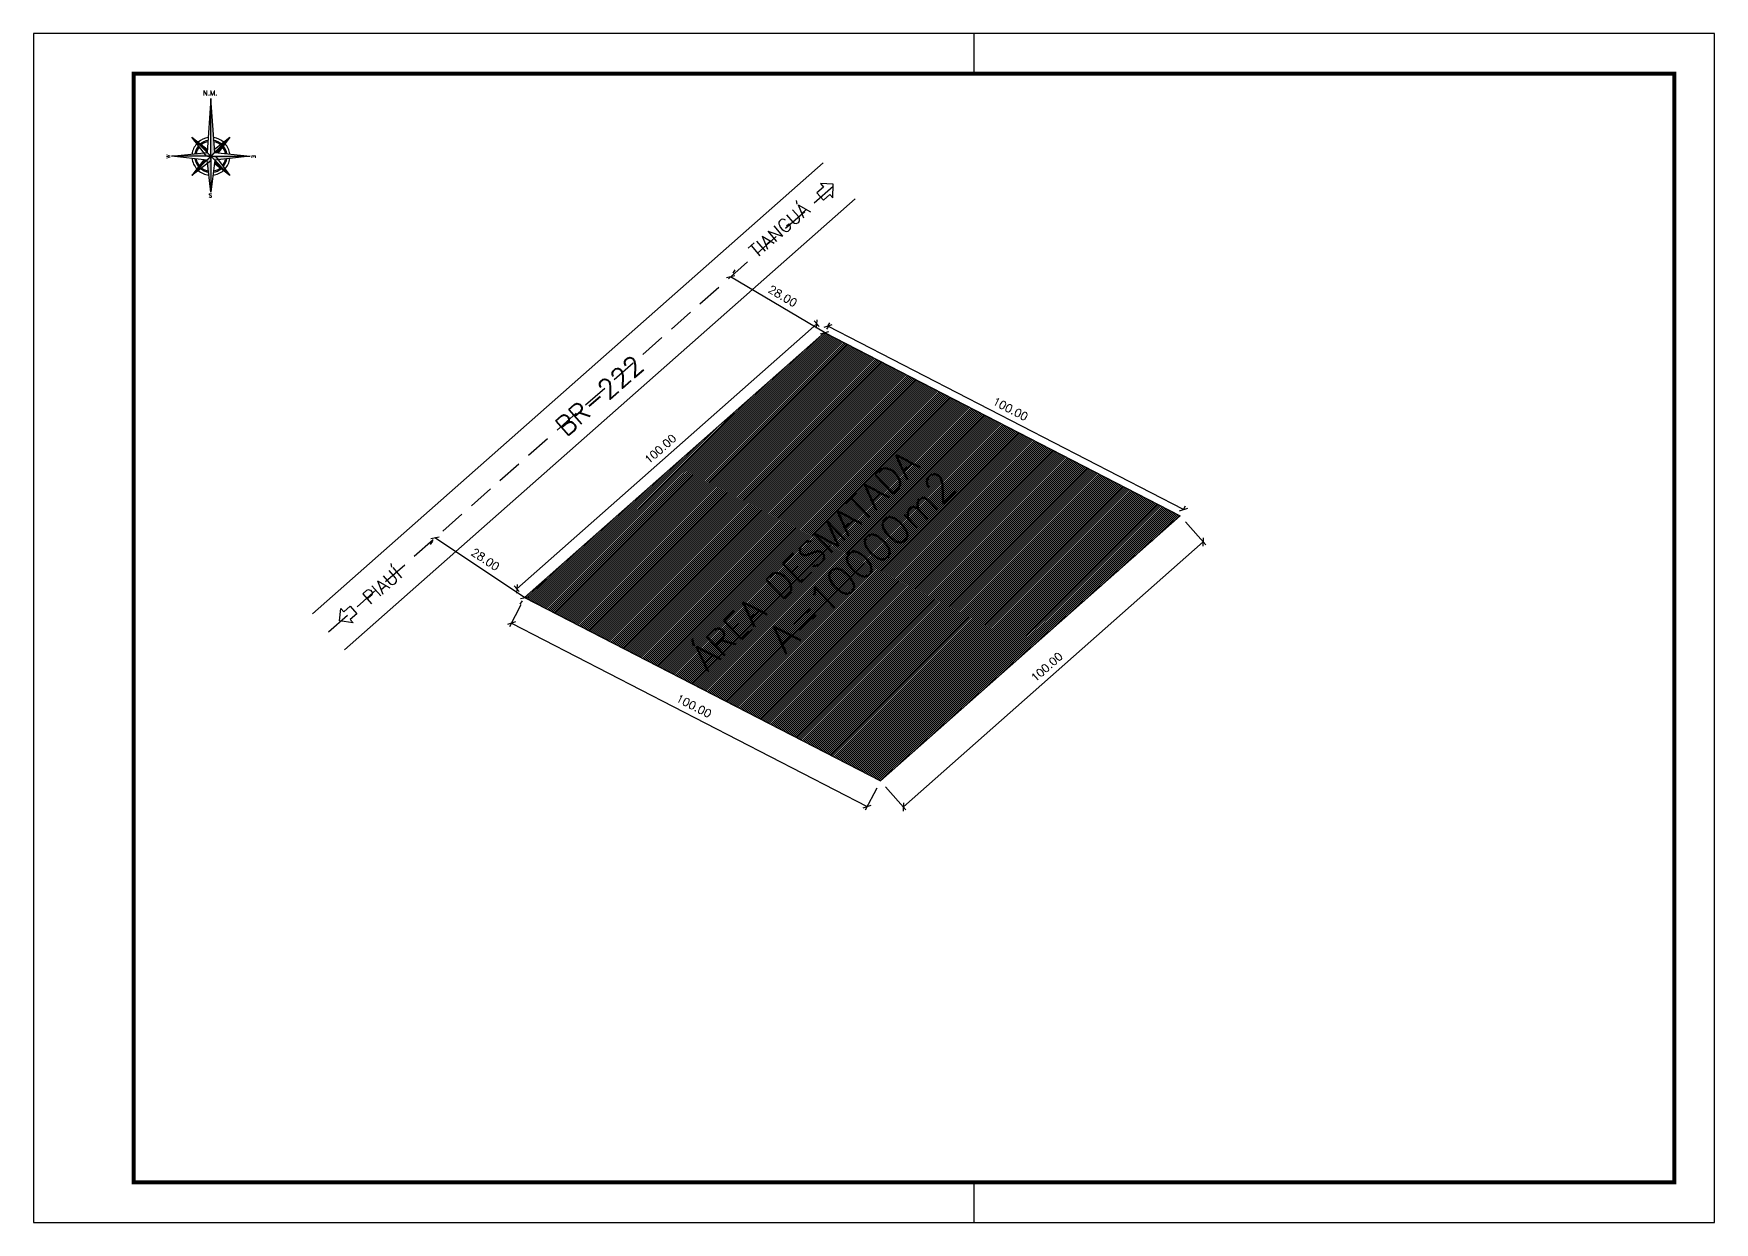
# Model space of a CAD drawing. Header units: millimetres. Extents: x 272118 to 273910, y 9581933 to 9583029.
# Drawn here: x 272117.5 to 272537.5, y 9582426.7 to 9582723.7 of the extents above; entities that cross this region are included whole.
import ezdxf

# ---------------------------------------------------------------- set-up
doc = ezdxf.new("R2010")
doc.units = ezdxf.units.MM
doc.header["$PDMODE"] = 35
doc.linetypes.add('HIDDEN', pattern=[9.525, 6.35, -3.175])
for name, color, linetype in [('ARQ-FOLHA', 7, 'Continuous'), ('ARQ-PENA-01', 1, 'Continuous'), ('ARQ-PENA-05', 5, 'Continuous'), ('ARQ-TEXTO3', 3, 'Continuous'), ('TERRENO', 6, 'Continuous')]:
    doc.layers.add(name, color=color, linetype=linetype)
doc.layers.add('TEXTO', color=7, linetype='Continuous', lineweight=0)
doc.styles.add('L60', font='simplex.shx', dxfattribs={"height": 3})
doc.styles.add('ROMANS', font='romans.shx')
doc.styles.add('Romans_Anot', font='romans.shx')
doc.styles.add('ROMANT', font='romant.shx')
doc.dimstyles.new('Escala 1-100', dxfattribs={"dimscale": 10, "dimtxt": 0.2, "dimasz": 0.15, "dimexe": 0.1, "dimexo": 0.2, "dimgap": 0.15, "dimtad": 1, "dimzin": 4, "dimdsep": 46, "dimtxsty": 'Romans_Anot', "dimblk": 'OBLIQUE', "dimcen": 0.25, "dimclrd": 256, "dimclre": 256, "dimclrt": 2, "dimaunit": 1, "dimadec": 3, "dimazin": 0, "dimtfac": 1, "dimtix": 1, "dimtmove": 2, "dimatfit": 3, "dimfxl": 0, "dimlwd": -1, "dimlwe": -1, "dimarcsym": 0})

# ---------------------------------------------------------------- blocks, each defined once
blk = doc.blocks.new('FOLHA A3')
at = {"layer": 'ARQ-FOLHA'}
for p, q in [((420, 0), (0, 0)), ((0, 0), (0, -297)), ((235, -10), (235, 0)), ((420, -297), (420, 0)), ((235, -297), (235, -287)), ((0, -297), (420, -297))]:
    blk.add_line(p, q, dxfattribs=at)
at = {"layer": 'ARQ-FOLHA', "const_width": 1}
blk.add_lwpolyline([(410, -10), (25, -10), (25, -287), (410, -287), (410, -10)], dxfattribs=at)
blk = doc.blocks.new('ROSAV')
at = {"layer": 'ARQ-FOLHA'}
for p, q in [((0.001, 2.296), (-0.152, 0.152)), ((0.001, -0.13), (0.001, 2.296)), ((0.154, 0.152), (0.001, 2.296)), ((-0.759, 0.759), (-0.143, 0.288)), ((-0.178, -0.001), (-0.759, 0.759)), ((0.001, -0.001), (-0.759, 0.759)), ((0.001, -0.001), (0.761, 0.759)), ((0.145, 0.288), (0.761, 0.759)), ((0.761, 0.759), (0.286, 0.138)), ((-1.562, 0), (-0.151, 0.152)), ((0.002, 0), (-1.562, 0)), ((-0.151, -0.152), (-1.562, 0)), ((-0.151, -0.152), (0.154, 0.152)), ((-0.151, 0.152), (0.154, -0.152)), ((0.154, 0.152), (1.565, 0)), ((0.001, -0.001), (-0.759, -0.76)), ((-0.283, -0.138), (-0.759, -0.76)), ((0.001, -0.18), (-0.759, -0.76)), ((0.001, -1.429), (-0.151, -0.152)), ((-0.128, 0), (0.13, 0)), ((0.002, 0), (0.001, -1.429)), ((0.001, -0.001), (0.76, -0.761)), ((0.154, -0.152), (0.001, -1.429)), ((0.002, 0), (1.565, 0)), ((0.76, -0.761), (0.138, -0.285)), ((1.565, 0), (0.154, -0.152)), ((0.18, -0.001), (0.76, -0.761))]:
    blk.add_line(p, q, dxfattribs=at)
for radius, start, end in [(0.754, 98.85997, 131.80767), (0.754, 48.27534, 81.25908), (0.754, 138.34782, 173.26276), (0.642, 140.27423, 170.98362), (0.595, 141.3286, 169.73326), (0.642, 101.06536, 129.91391), (0.595, 102.27462, 128.87762), (0.642, 50.18861, 79.07721), (0.595, 51.23571, 77.88105), (0.595, 10.23527, 38.82722), (0.642, 8.98547, 39.86746), (0.754, 6.70731, 41.76834), (0.754, 186.6633, 221.67603), (0.642, 188.93333, 219.75841), (0.595, 190.1786, 218.7089), (0.754, 228.23106, 263.79506), (0.642, 230.13629, 261.4952), (0.595, 231.17894, 260.2333), (0.754, 276.13104, 311.63668), (0.642, 278.42178, 309.71192), (0.595, 279.67859, 308.65846), (0.595, 321.08611, 349.80364), (0.642, 320.05072, 351.04836), (0.754, 318.15861, 353.31741)]:
    blk.add_arc((0.002, 0), radius, start, end, dxfattribs=at)
for points in [[(0.002, 0), (0.001, 2.296), (0.154, 0.153), (0.001, 2.296)], [(-0.152, 0.152), (-0.759, 0.759), (-0.143, 0.288), (-0.759, 0.759)], [(0.761, 0.759), (0.154, 0.153), (0.761, 0.759), (0.286, 0.138)], [(0.002, 0), (-1.562, 0), (-0.151, 0.152), (-1.562, 0)], [(-0.151, -0.152), (-0.759, -0.76), (-0.283, -0.138), (-0.759, -0.76)], [(0.001, -1.429), (0.002, 0), (0.001, -1.429), (-0.151, -0.152)], [(1.565, 0), (0.154, -0.152), (1.565, 0), (0.002, 0)], [(0.76, -0.761), (0.154, -0.154), (0.76, -0.761), (0.138, -0.285)]]:
    blk.add_solid(points, dxfattribs=at)
at = {"layer": 'ARQ-FOLHA', "style": 'ROMANT'}
blk.add_text('N.M.', height=0.2022, dxfattribs=at).set_placement((-0.312, 2.421))
for s, height, rotation, p in [('W', 0.15, 89.98769, (-1.615, -0.086)), ('E', 0.156, 269.98769, (1.627, 0.051)), ('S', 0.15, 359.98769, (-0.084, -1.64))]:
    blk.add_text(s, height=height, rotation=rotation, dxfattribs=at).set_placement(p)
blk = doc.blocks.new('_Oblique')
at = {"color": 0, "linetype": 'ByBlock', "lineweight": -2}
blk.add_line((-0.5, -0.5), (0.5, 0.5), dxfattribs=at)
blk = doc.blocks.new('*D55')
at = {"transparency": 16777216}
for p, q in [((272405.39, 9582601.72), (272410.47, 9582595.97)), ((272409.81, 9582596.72), (272334.85, 9582530.52)), ((272330.43, 9582535.52), (272335.51, 9582529.77))]:
    blk.add_line(p, q, dxfattribs=at)
at = {"layer": 'Defpoints', "color": 0, "transparency": 16777216}
for p in [(272404.06, 9582603.22), (272329.11, 9582537.02), (272334.85, 9582530.52)]:
    blk.add_point(p, dxfattribs=at)
at = {"transparency": 16777216, "xscale": 1.5, "yscale": 1.5, "zscale": 1.5}
for p, rotation in [((272409.81, 9582596.72), 41.44826664432126), ((272334.85, 9582530.52), 221.4482666443212)]:
    blk.add_blockref('_Oblique', p, dxfattribs=dict(at, rotation=rotation))
at = {"color": 2, "transparency": 16777216, "insert": (272370.67, 9582565.49), "char_height": 2, "attachment_point": 5, "rotation": 41.4483, "style": 'Romans_Anot'}
blk.add_mtext('100.00', dxfattribs=at)
blk = doc.blocks.new('*D56')
at = {"transparency": 16777216}
for p, q in [((272239.3, 9582581.05), (272236.46, 9582575.53)), ((272236.91, 9582576.42), (272325.81, 9582530.62)), ((272328.19, 9582535.25), (272325.35, 9582529.73))]:
    blk.add_line(p, q, dxfattribs=at)
at = {"layer": 'Defpoints', "color": 0, "transparency": 16777216}
for p in [(272240.21, 9582582.82), (272329.11, 9582537.02), (272325.81, 9582530.62)]:
    blk.add_point(p, dxfattribs=at)
at = {"transparency": 16777216, "xscale": 1.5, "yscale": 1.5, "zscale": 1.5}
for p, rotation in [((272236.91, 9582576.42), 152.7420631183094), ((272325.81, 9582530.62), 332.7420631183094)]:
    blk.add_blockref('_Oblique', p, dxfattribs=dict(at, rotation=rotation))
at = {"color": 2, "transparency": 16777216, "insert": (272282.51, 9582555.74), "char_height": 2, "attachment_point": 5, "rotation": 332.7421, "style": 'Romans_Anot'}
blk.add_mtext('100.00', dxfattribs=at)
blk = doc.blocks.new('*D57')
at = {"transparency": 16777216}
for p, q in [((272404.89, 9582604.83), (272316, 9582650.63)), ((272316.08, 9582650.8), (272316.46, 9582651.51)), ((272404.98, 9582605), (272405.35, 9582605.71))]:
    blk.add_line(p, q, dxfattribs=at)
at = {"layer": 'Defpoints', "color": 0, "transparency": 16777216}
for p in [(272315.17, 9582649.02), (272316, 9582650.63), (272404.06, 9582603.22)]:
    blk.add_point(p, dxfattribs=at)
at = {"transparency": 16777216, "xscale": 1.5, "yscale": 1.5, "zscale": 1.5}
for p, rotation in [((272316, 9582650.63), 152.7420631213677), ((272404.89, 9582604.83), 332.7420631213677)]:
    blk.add_blockref('_Oblique', p, dxfattribs=dict(at, rotation=rotation))
at = {"color": 2, "transparency": 16777216, "insert": (272361.59, 9582629.95), "char_height": 2, "attachment_point": 5, "rotation": 332.7421, "style": 'Romans_Anot'}
blk.add_mtext('100.00', dxfattribs=at)
blk = doc.blocks.new('*D58')
at = {"transparency": 16777216}
for p, q in [((272238.29, 9582585), (272313.25, 9582651.19)), ((272313.85, 9582650.52), (272312.59, 9582651.94)), ((272238.89, 9582584.32), (272237.63, 9582585.75))]:
    blk.add_line(p, q, dxfattribs=at)
at = {"layer": 'Defpoints', "color": 0, "transparency": 16777216}
for p in [(272313.25, 9582651.19), (272315.17, 9582649.02), (272240.21, 9582582.82)]:
    blk.add_point(p, dxfattribs=at)
at = {"transparency": 16777216, "xscale": 1.5, "yscale": 1.5, "zscale": 1.5}
for p, rotation in [((272313.25, 9582651.19), 41.44826664453159), ((272238.29, 9582585), 221.4482666445316)]:
    blk.add_blockref('_Oblique', p, dxfattribs=dict(at, rotation=rotation))
at = {"color": 2, "transparency": 16777216, "insert": (272274.12, 9582619.97), "char_height": 2, "attachment_point": 5, "rotation": 41.4483, "style": 'Romans_Anot'}
blk.add_mtext('100.00', dxfattribs=at)
blk = doc.blocks.new('*D67')
at = {"layer": 'ARQ-PENA-05', "transparency": 16777216}
for p, q in [((272315.17, 9582649.02), (272291.7, 9582662.98)), ((272292.72, 9582664.7), (272292.21, 9582663.84)), ((272316.19, 9582650.74), (272315.68, 9582649.88))]:
    blk.add_line(p, q, dxfattribs=at)
at = {"layer": 'Defpoints', "color": 0, "transparency": 16777216}
for p in [(272291.7, 9582662.98), (272291.7, 9582662.98), (272315.17, 9582649.02)]:
    blk.add_point(p, dxfattribs=at)
at = {"layer": 'ARQ-PENA-05', "transparency": 16777216, "xscale": 1.5, "yscale": 1.5, "zscale": 1.5}
for p, rotation in [((272291.7, 9582662.98), 149.2494195040998), ((272315.17, 9582649.02), 329.2494195040998)]:
    blk.add_blockref('_Oblique', p, dxfattribs=dict(at, rotation=rotation))
at = {"layer": 'ARQ-PENA-05', "color": 2, "transparency": 16777216, "insert": (272304.71, 9582658.15), "char_height": 2, "attachment_point": 5, "rotation": 329.2494, "style": 'Romans_Anot'}
blk.add_mtext('28.00', dxfattribs=at)
blk = doc.blocks.new('*D68')
at = {"layer": 'ARQ-PENA-05', "transparency": 16777216}
for p, q in [((272216.7, 9582596.06), (272217.26, 9582596.9)), ((272240.21, 9582582.82), (272217.81, 9582597.73)), ((272239.11, 9582581.16), (272239.66, 9582581.99))]:
    blk.add_line(p, q, dxfattribs=at)
at = {"layer": 'Defpoints', "color": 0, "transparency": 16777216}
for p in [(272217.81, 9582597.73), (272217.81, 9582597.73), (272240.21, 9582582.82)]:
    blk.add_point(p, dxfattribs=at)
at = {"layer": 'ARQ-PENA-05', "transparency": 16777216, "xscale": 1.5, "yscale": 1.5, "zscale": 1.5}
for p, rotation in [((272217.81, 9582597.73), 146.3628354959395), ((272240.21, 9582582.82), 326.3628354959396)]:
    blk.add_blockref('_Oblique', p, dxfattribs=dict(at, rotation=rotation))
at = {"layer": 'ARQ-PENA-05', "color": 2, "transparency": 16777216, "insert": (272230.4, 9582592.36), "char_height": 2, "attachment_point": 5, "rotation": 326.3628, "style": 'Romans_Anot'}
blk.add_mtext('28.00', dxfattribs=at)

msp = doc.modelspace()

# ---------------------------------------------------------------- hatches: boundary and pattern name
h = msp.add_hatch()
h.set_pattern_fill('JIS_WOOD', color=256, scale=0.5, style=0)
h.set_pattern_definition([(45, (0, 0), (-0.24999999958, 0.24999999958), [])])
h.paths.add_polyline_path([(272404.064, 9582603.218), (272315.169, 9582649.018), (272240.214, 9582582.824), (272329.109, 9582537.024)])
h.paths.add_polyline_path([(272305.402, 9582565.963), (272354.46, 9582613.134), (272346.974, 9582620.919), (272297.917, 9582573.748)], flags=24)
h.paths.add_polyline_path([(272285.784, 9582561.412), (272352.178, 9582625.254), (272344.158, 9582633.595), (272277.763, 9582569.753)], flags=24)

# ---------------------------------------------------------------- linework, layer by layer
at = {"layer": 'ARQ-PENA-01'}
for p, q in [((272187.239, 9582578.733), (272314.849, 9582691.428)), ((272195.182, 9582569.738), (272322.792, 9582682.433))]:
    msp.add_line(p, q, dxfattribs=at)
at = {"layer": 'ARQ-PENA-01', "linetype": 'HIDDEN'}
msp.add_line((272191.211, 9582574.236), (272318.821, 9582686.93), dxfattribs=at)
at = {"layer": 'ARQ-TEXTO3'}
for points in [[(272314.872, 9582685.404), (272313.239, 9582683.985), (272314.885, 9582682.091), (272316.518, 9582683.511), (272317.249, 9582682.669), (272317.279, 9582686.137), (272314.14, 9582686.246)], [(272195.012, 9582579.272), (272196.645, 9582580.691), (272198.291, 9582578.797), (272196.658, 9582577.378), (272197.39, 9582576.537), (272193.952, 9582576.989), (272194.281, 9582580.113)]]:
    msp.add_lwpolyline(points, close=True, dxfattribs=at)
at = {"layer": 'TERRENO'}
for p, q in [((272240.214, 9582582.824), (272315.169, 9582649.018)), ((272315.169, 9582649.018), (272404.064, 9582603.218)), ((272329.109, 9582537.024), (272404.064, 9582603.218)), ((272240.214, 9582582.824), (272329.109, 9582537.024))]:
    msp.add_line(p, q, dxfattribs=at)

# ---------------------------------------------------------------- block references
at = {"xscale": 6.274878904502839, "yscale": 6.274878904502839, "zscale": 6.274878904502839}
msp.add_blockref('ROSAV', (272161.809, 9582693.082), dxfattribs=at)
at = {"layer": 'ARQ-FOLHA'}
msp.add_blockref('FOLHA A3', (272117.518, 9582723.729), dxfattribs=at)

# ---------------------------------------------------------------- texts
at = {"layer": 'ARQ-TEXTO3', "attachment_point": 5, "rotation": 41, "style": 'ROMANS'}
for s, insert, char_height in [('TIANGUÁ', (272303.845, 9582674.651), 3.36), ('BR-222', (272258.916, 9582633.307), 4.8), ('PIAUÍ', (272204.626, 9582585.794), 3.36)]:
    msp.add_mtext(s, dxfattribs=dict(at, insert=insert, char_height=char_height))
at = {"layer": 'TEXTO', "lineweight": 0, "style": 'L60'}
for s, height, p in [('ÁREA DESMATADA', 6.48, (272285.837, 9582564.139)), ('A=10000m2', 7.2, (272305.452, 9582568.508))]:
    msp.add_text(s, height=height, rotation=43.87709, dxfattribs=at).set_placement(p)

# ---------------------------------------------------------------- dimensions: what is measured, and where the dimension line sits
for p1, p2, distance, picture, middle in [((272240.214, 9582582.824), (272315.169, 9582649.018), 2.899, '*D58', (272274.117, 9582619.968)), ((272404.064, 9582603.218), (272315.169, 9582649.018), -1.809, '*D57', (272361.59, 9582629.948)), ((272404.064, 9582603.218), (272329.109, 9582537.024), 8.673, '*D55', (272370.673, 9582565.494)), ((272240.214, 9582582.824), (272329.109, 9582537.024), -7.206, '*D56', (272282.506, 9582555.74))]:
    dim = msp.add_aligned_dim(p1=p1, p2=p2, distance=distance, dimstyle='Escala 1-100')
    dim.commit()
    dim.dimension.update_dxf_attribs({"geometry": picture, "text_midpoint": middle})
at = {"layer": 'ARQ-PENA-05'}
for p1, p2, picture, middle in [((272315.169, 9582649.018), (272291.701, 9582662.98), '*D67', (272304.713, 9582658.148)), ((272240.214, 9582582.824), (272217.812, 9582597.728), '*D68', (272230.398, 9582592.357))]:
    dim = msp.add_aligned_dim(p1=p1, p2=p2, distance=0, text='28.00', dimstyle='Escala 1-100', dxfattribs=at)
    dim.commit()
    dim.dimension.update_dxf_attribs({"geometry": picture, "text_midpoint": middle})

doc.saveas('drawing.dxf')
